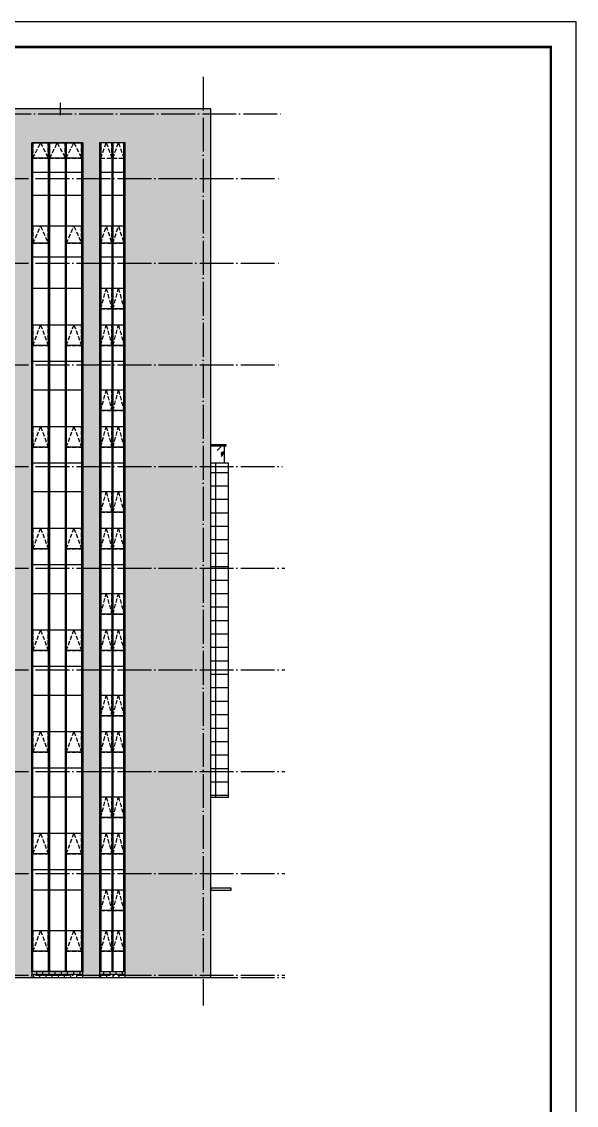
# Model space of a CAD drawing. Extents: x 6843040 to 15500510, y -6507076 to -4940511.
# Drawn here: x 7768097 to 7800812, y -5897103 to -5833171 of the extents above; entities that cross this region are included whole.
import ezdxf

# ---------------------------------------------------------------- set-up
doc = ezdxf.new("R2010")
doc.units = 0
doc.header["$LTSCALE"] = 1000
doc.header["$MEASUREMENT"] = 0
doc.linetypes.add('DASH', pattern=[0.35, 0.25, -0.1])
doc.linetypes.add('DOTE', pattern=[2.42, 2, -0.2, 0.02, -0.2])
for name, color, linetype in [('DIM_IDEN', 3, 'Continuous'), ('DOTE', 8, 'DOTE'), ('E_LINE_1', 1, 'Continuous'), ('E_LINE_3', 7, 'Continuous'), ('E_LINE_4', 5, 'Continuous'), ('LT-dim 100', 253, 'Continuous'), ('LT-玻璃', 4, 'Continuous'), ('PUB_HACTH', 8, 'Continuous'), ('PUB_TITLE', 4, 'Continuous'), ('RAIL', 163, 'Continuous'), ('WINDOW', 4, 'Continuous')]:
    doc.layers.add(name, color=color, linetype=linetype)

# ---------------------------------------------------------------- blocks, each defined once
blk = doc.blocks.new('0911幕墙1')
at = {"layer": 'LT-玻璃'}
for p, q in [((7771697, -5840317), (7768697, -5840317)), ((7774197, -5840317), (7772697, -5840317)), ((7772697, -5840317), (7772697, -5889217)), ((7772762, -5840317), (7772762, -5889217)), ((7774132, -5889217), (7774132, -5840317)), ((7774197, -5889217), (7774197, -5840317))]:
    blk.add_line(p, q, dxfattribs=at)
at = {"layer": 'LT-玻璃', "ltscale": 1000}
for p, q in [((7769665, -5840317), (7769665, -5889217)), ((7769730, -5840317), (7769730, -5889217)), ((7770665, -5840317), (7770665, -5889217)), ((7770730, -5840317), (7770730, -5889217)), ((7773415, -5840317), (7773415, -5889217)), ((7773480, -5840317), (7773480, -5889217)), ((7771697, -5841217), (7768697, -5841217)), ((7771697, -5842067), (7768697, -5842067)), ((7774197, -5842067), (7772697, -5842067)), ((7771697, -5843417), (7768697, -5843417)), ((7774197, -5843417), (7772697, -5843417)), ((7771697, -5845242), (7768697, -5845242)), ((7774197, -5845242), (7772697, -5845242)), ((7769730, -5846242), (7768697, -5846242)), ((7771697, -5846242), (7770665, -5846242)), ((7774197, -5846242), (7772697, -5846242)), ((7771697, -5847067), (7768697, -5847067)), ((7774197, -5847067), (7772697, -5847067)), ((7771697, -5848917), (7768697, -5848917)), ((7774197, -5848917), (7772697, -5848917)), ((7774197, -5850117), (7772697, -5850117)), ((7771697, -5851067), (7768697, -5851067)), ((7774197, -5851067), (7772697, -5851067)), ((7769730, -5852267), (7768697, -5852267)), ((7771697, -5852267), (7770665, -5852267)), ((7774197, -5852267), (7772697, -5852267)), ((7771697, -5853217), (7768697, -5853217)), ((7774197, -5853217), (7772697, -5853217)), ((7771697, -5854917), (7768697, -5854917)), ((7774197, -5854917), (7772697, -5854917)), ((7774197, -5856117), (7772697, -5856117)), ((7771697, -5857067), (7768697, -5857067)), ((7774197, -5857067), (7772697, -5857067)), ((7769730, -5858267), (7768697, -5858267)), ((7771697, -5858267), (7770665, -5858267)), ((7774197, -5858267), (7772697, -5858267)), ((7771697, -5859217), (7768697, -5859217)), ((7774197, -5859217), (7772697, -5859217)), ((7771697, -5860917), (7768697, -5860917)), ((7774197, -5860917), (7772697, -5860917)), ((7774197, -5862117), (7772697, -5862117)), ((7771697, -5863067), (7768697, -5863067)), ((7774197, -5863067), (7772697, -5863067)), ((7769730, -5864267), (7768697, -5864267)), ((7771697, -5864267), (7770665, -5864267)), ((7774197, -5864267), (7772697, -5864267)), ((7771697, -5865217), (7768697, -5865217)), ((7774197, -5865217), (7772697, -5865217)), ((7771697, -5866917), (7768697, -5866917)), ((7774197, -5866917), (7772697, -5866917)), ((7774197, -5868117), (7772697, -5868117)), ((7771697, -5869067), (7768697, -5869067)), ((7774197, -5869067), (7772697, -5869067)), ((7769730, -5870267), (7768697, -5870267)), ((7771697, -5870267), (7770665, -5870267)), ((7774197, -5870267), (7772697, -5870267)), ((7771697, -5871217), (7768697, -5871217)), ((7774197, -5871217), (7772697, -5871217)), ((7771697, -5872917), (7768697, -5872917)), ((7774197, -5872917), (7772697, -5872917)), ((7774197, -5874117), (7772697, -5874117)), ((7771697, -5875067), (7768697, -5875067)), ((7774197, -5875067), (7772697, -5875067)), ((7769730, -5876267), (7768697, -5876267)), ((7771697, -5876267), (7770665, -5876267)), ((7774197, -5876267), (7772697, -5876267)), ((7771697, -5877217), (7768697, -5877217)), ((7774197, -5877217), (7772697, -5877217)), ((7771697, -5878917), (7768697, -5878917)), ((7774197, -5878917), (7772697, -5878917)), ((7774197, -5880117), (7772697, -5880117)), ((7771697, -5881067), (7768697, -5881067)), ((7774197, -5881067), (7772697, -5881067)), ((7769730, -5882267), (7768697, -5882267)), ((7771697, -5882267), (7770665, -5882267)), ((7774197, -5882267), (7772697, -5882267)), ((7771697, -5883217), (7768697, -5883217)), ((7774197, -5883217), (7772697, -5883217)), ((7771697, -5884417), (7768697, -5884417)), ((7774197, -5884417), (7772697, -5884417)), ((7774197, -5885617), (7772697, -5885617)), ((7771697, -5886817), (7768697, -5886817)), ((7774197, -5886817), (7772697, -5886817)), ((7769730, -5888017), (7768697, -5888017)), ((7771697, -5888017), (7770665, -5888017)), ((7774197, -5888017), (7772697, -5888017)), ((7772697, -5889217), (7774197, -5889217))]:
    blk.add_line(p, q, dxfattribs=at)
at = {"layer": 'WINDOW'}
for p, q in [((7768697, -5889217), (7768697, -5840317)), ((7768697, -5840317), (7771697, -5840317)), ((7768762, -5889217), (7768762, -5840317)), ((7771632, -5840317), (7771632, -5889217)), ((7771697, -5840317), (7771697, -5889217)), ((7771697, -5889217), (7768697, -5889217))]:
    blk.add_line(p, q, dxfattribs=at)
blk.add_lwpolyline([(7768697, -5889217), (7768697, -5840317), (7771697, -5840317), (7771697, -5889217)], close=True, dxfattribs=at)
at = {"layer": 'WINDOW', "color": 8, "linetype": 'DASH'}
for points in [[(7768762, -5841217), (7769665, -5841217), (7769665, -5840317), (7768762, -5840317)], [(7769730, -5841217), (7770665, -5841217), (7770665, -5840317), (7769730, -5840317)], [(7770730, -5841217), (7771632, -5841217), (7771632, -5840317), (7770730, -5840317)], [(7772762, -5841217), (7773415, -5841217), (7773415, -5840317), (7772762, -5840317)], [(7773480, -5841217), (7774132, -5841217), (7774132, -5840317), (7773480, -5840317)], [(7768762, -5846242), (7769665, -5846242), (7769665, -5845242), (7768762, -5845242)], [(7770730, -5846242), (7771632, -5846242), (7771632, -5845242), (7770730, -5845242)], [(7772762, -5846242), (7773415, -5846242), (7773415, -5845242), (7772762, -5845242)], [(7773480, -5846242), (7774132, -5846242), (7774132, -5845242), (7773480, -5845242)], [(7772762, -5850117), (7773415, -5850117), (7773415, -5848917), (7772762, -5848917)], [(7773480, -5850117), (7774132, -5850117), (7774132, -5848917), (7773480, -5848917)], [(7768762, -5852267), (7769665, -5852267), (7769665, -5851067), (7768762, -5851067)], [(7770730, -5852267), (7771632, -5852267), (7771632, -5851067), (7770730, -5851067)], [(7772762, -5852267), (7773415, -5852267), (7773415, -5851067), (7772762, -5851067)], [(7773480, -5852267), (7774132, -5852267), (7774132, -5851067), (7773480, -5851067)], [(7772762, -5856117), (7773415, -5856117), (7773415, -5854917), (7772762, -5854917)], [(7773480, -5856117), (7774132, -5856117), (7774132, -5854917), (7773480, -5854917)], [(7768762, -5858267), (7769665, -5858267), (7769665, -5857067), (7768762, -5857067)], [(7770730, -5858267), (7771632, -5858267), (7771632, -5857067), (7770730, -5857067)], [(7772762, -5858267), (7773415, -5858267), (7773415, -5857067), (7772762, -5857067)], [(7773480, -5858267), (7774132, -5858267), (7774132, -5857067), (7773480, -5857067)], [(7772762, -5862117), (7773415, -5862117), (7773415, -5860917), (7772762, -5860917)], [(7773480, -5862117), (7774132, -5862117), (7774132, -5860917), (7773480, -5860917)], [(7768762, -5864267), (7769665, -5864267), (7769665, -5863067), (7768762, -5863067)], [(7770730, -5864267), (7771632, -5864267), (7771632, -5863067), (7770730, -5863067)], [(7772762, -5864267), (7773415, -5864267), (7773415, -5863067), (7772762, -5863067)], [(7773480, -5864267), (7774132, -5864267), (7774132, -5863067), (7773480, -5863067)], [(7772762, -5868117), (7773415, -5868117), (7773415, -5866917), (7772762, -5866917)], [(7773480, -5868117), (7774132, -5868117), (7774132, -5866917), (7773480, -5866917)], [(7768762, -5870267), (7769665, -5870267), (7769665, -5869067), (7768762, -5869067)], [(7770730, -5870267), (7771632, -5870267), (7771632, -5869067), (7770730, -5869067)], [(7772762, -5870267), (7773415, -5870267), (7773415, -5869067), (7772762, -5869067)], [(7773480, -5870267), (7774132, -5870267), (7774132, -5869067), (7773480, -5869067)], [(7772762, -5874117), (7773415, -5874117), (7773415, -5872917), (7772762, -5872917)], [(7773480, -5874117), (7774132, -5874117), (7774132, -5872917), (7773480, -5872917)], [(7768762, -5876267), (7769665, -5876267), (7769665, -5875067), (7768762, -5875067)], [(7770730, -5876267), (7771632, -5876267), (7771632, -5875067), (7770730, -5875067)], [(7772762, -5876267), (7773415, -5876267), (7773415, -5875067), (7772762, -5875067)], [(7773480, -5876267), (7774132, -5876267), (7774132, -5875067), (7773480, -5875067)], [(7772762, -5880117), (7773415, -5880117), (7773415, -5878917), (7772762, -5878917)], [(7773480, -5880117), (7774132, -5880117), (7774132, -5878917), (7773480, -5878917)], [(7768762, -5882267), (7769665, -5882267), (7769665, -5881067), (7768762, -5881067)], [(7770730, -5882267), (7771632, -5882267), (7771632, -5881067), (7770730, -5881067)], [(7772762, -5882267), (7773415, -5882267), (7773415, -5881067), (7772762, -5881067)], [(7773480, -5882267), (7774132, -5882267), (7774132, -5881067), (7773480, -5881067)], [(7772762, -5885617), (7773415, -5885617), (7773415, -5884417), (7772762, -5884417)], [(7773480, -5885617), (7774132, -5885617), (7774132, -5884417), (7773480, -5884417)], [(7768762, -5888017), (7769665, -5888017), (7769665, -5886817), (7768762, -5886817)], [(7770730, -5888017), (7771632, -5888017), (7771632, -5886817), (7770730, -5886817)], [(7772762, -5888017), (7773415, -5888017), (7773415, -5886817), (7772762, -5886817)], [(7773480, -5888017), (7774132, -5888017), (7774132, -5886817), (7773480, -5886817)]]:
    blk.add_lwpolyline(points, close=True, dxfattribs=at)
for points in [[(7768762, -5841217), (7769214, -5840317), (7769665, -5841217)], [(7769762, -5841217), (7770197, -5840317), (7770665, -5841217)], [(7770730, -5841217), (7771181, -5840317), (7771632, -5841217)], [(7772762, -5841217), (7773089, -5840317), (7773415, -5841217)], [(7773480, -5841217), (7773806, -5840317), (7774132, -5841217)], [(7768762, -5846242), (7769214, -5845242), (7769665, -5846242)], [(7770730, -5846242), (7771181, -5845242), (7771632, -5846242)], [(7772762, -5846242), (7773089, -5845242), (7773415, -5846242)], [(7773480, -5846242), (7773806, -5845242), (7774132, -5846242)], [(7772762, -5850117), (7773089, -5848917), (7773415, -5850117)], [(7773480, -5850117), (7773806, -5848917), (7774132, -5850117)], [(7768762, -5852267), (7769214, -5851067), (7769665, -5852267)], [(7770730, -5852267), (7771181, -5851067), (7771632, -5852267)], [(7772762, -5852267), (7773089, -5851067), (7773415, -5852267)], [(7773480, -5852267), (7773806, -5851067), (7774132, -5852267)], [(7772762, -5856117), (7773089, -5854917), (7773415, -5856117)], [(7773480, -5856117), (7773806, -5854917), (7774132, -5856117)], [(7768762, -5858267), (7769214, -5857067), (7769665, -5858267)], [(7770730, -5858267), (7771181, -5857067), (7771632, -5858267)], [(7772762, -5858267), (7773089, -5857067), (7773415, -5858267)], [(7773480, -5858267), (7773806, -5857067), (7774132, -5858267)], [(7772762, -5862117), (7773089, -5860917), (7773415, -5862117)], [(7773480, -5862117), (7773806, -5860917), (7774132, -5862117)], [(7768762, -5864267), (7769214, -5863067), (7769665, -5864267)], [(7770730, -5864267), (7771181, -5863067), (7771632, -5864267)], [(7772762, -5864267), (7773089, -5863067), (7773415, -5864267)], [(7773480, -5864267), (7773806, -5863067), (7774132, -5864267)], [(7772762, -5868117), (7773089, -5866917), (7773415, -5868117)], [(7773480, -5868117), (7773806, -5866917), (7774132, -5868117)], [(7768762, -5870267), (7769214, -5869067), (7769665, -5870267)], [(7770730, -5870267), (7771181, -5869067), (7771632, -5870267)], [(7772762, -5870267), (7773089, -5869067), (7773415, -5870267)], [(7773480, -5870267), (7773806, -5869067), (7774132, -5870267)], [(7772762, -5874117), (7773089, -5872917), (7773415, -5874117)], [(7773480, -5874117), (7773806, -5872917), (7774132, -5874117)], [(7768762, -5876267), (7769214, -5875067), (7769665, -5876267)], [(7770730, -5876267), (7771181, -5875067), (7771632, -5876267)], [(7772762, -5876267), (7773089, -5875067), (7773415, -5876267)], [(7773480, -5876267), (7773806, -5875067), (7774132, -5876267)], [(7772762, -5880117), (7773089, -5878917), (7773415, -5880117)], [(7773480, -5880117), (7773806, -5878917), (7774132, -5880117)], [(7768762, -5882267), (7769214, -5881067), (7769665, -5882267)], [(7770730, -5882267), (7771181, -5881067), (7771632, -5882267)], [(7772762, -5882267), (7773089, -5881067), (7773415, -5882267)], [(7773480, -5882267), (7773806, -5881067), (7774132, -5882267)], [(7772762, -5885617), (7773089, -5884417), (7773415, -5885617)], [(7773480, -5885617), (7773806, -5884417), (7774132, -5885617)], [(7768762, -5888017), (7769214, -5886817), (7769665, -5888017)], [(7770730, -5888017), (7771181, -5886817), (7771632, -5888017)], [(7772762, -5888017), (7773089, -5886817), (7773415, -5888017)], [(7773480, -5888017), (7773806, -5886817), (7774132, -5888017)]]:
    blk.add_lwpolyline(points, dxfattribs=at)
at = {"layer": 'WINDOW'}
blk.add_lwpolyline([(7768697, -5883218), (7768697, -5878917)], dxfattribs=at)
blk.add_lwpolyline([(7768697, -5883218), (7768697, -5878917)], dxfattribs=at)

msp = doc.modelspace()

# ---------------------------------------------------------------- hatches: boundary and pattern name
at = {"layer": 'PUB_HACTH'}
h = msp.add_hatch(dxfattribs=at)
h.set_pattern_fill('粉刷', color=256, scale=150, angle=45)
h.set_pattern_definition([(82.5, (0, 0), (-422.103955, 395.378137), [0, -456, 0, -510, 0, -487.5]), (52.5, (0, 0), (-223.241253, 974.09392), [0, -246, 0, -411, 0, -157.5]), (12.5, (-260.9, -260.9), (659.408782, 661.809715), [0, -150, 0, -540, 0, -705]), (2.5, (-260.9, -260.9), (451.51265, 823.878855), [0, -75, 0, -354, 0, -405])])
h.paths.add_polyline_path([(7779247.4, -5838317.4), (7767497.4, -5838317.4), (7767497.4, -5889567.4), (7768697.4, -5889567.4), (7768697.4, -5883218.4), (7768697.4, -5883218.4), (7768697.4, -5878917.4), (7768697.4, -5840317.4), (7771697.4, -5840317.4), (7771697.4, -5889567.4), (7772697.4, -5889567.4), (7772697.4, -5840317.4), (7774197.4, -5840317.4), (7774197.4, -5889567.4), (7779247.4, -5889567.4)])
h = msp.add_hatch(dxfattribs=at)
h.set_pattern_fill('玻璃1', color=256, scale=150, style=0)
h.set_pattern_definition([(45, (0, 217249), (-734.82537, 734.82537), [336, -864]), (45, (144, 217309), (-734.82537, 734.82537), [144, -1056]), (45, (0, 217309), (-734.82537, 734.82537), [240, -960]), (45, (72, 217249), (806.10173, -806.10173), [300, -900]), (45, (0, 217189), (-734.82537, 734.82537), [480, -720]), (45, (0, 217369), (-734.82537, 734.82537), [120, -1080])])
h.paths.add_polyline_path([(7780047.4, -5858217.4), (7779247.4, -5858217.4), (7779247.4, -5859217.4), (7780047.4, -5859217.4)])
h = msp.add_hatch(dxfattribs=at)
h.set_pattern_fill('ANSI37', color=256, scale=500, angle=45)
h.set_pattern_definition([(90, (0, 217189), (-793.75, 0), []), (180, (0, 217189), (-6e-14, -793.75), [])])
h.paths.add_polyline_path([(7780297.4, -5859217.4), (7779247.4, -5859217.4), (7779247.4, -5878917.4), (7780297.4, -5878917.4)])
h = msp.add_hatch(dxfattribs=at)
h.set_pattern_fill('AR-B816', color=256, scale=150)
h.set_pattern_definition([(0, (66750, 187189), (0, 181.9656), []), (90, (66750, 187189), (-181.9656, 181.9656), [181.9656, -181.9656])])
h.paths.add_polyline_path([(7768697.4, -5889567.4), (7771697.4, -5889567.4), (7771697.4, -5889217.4), (7768697.4, -5889217.4)])
h = msp.add_hatch(dxfattribs=at)
h.set_pattern_fill('AR-B816', color=256, scale=150)
h.set_pattern_definition([(0, (69250, 187189), (0, 181.9656), []), (90, (69250, 187189), (-181.9656, 181.9656), [181.9656, -181.9656])])
h.paths.add_polyline_path([(7772697.4, -5889567.4), (7774197.4, -5889567.4), (7774197.4, -5889217.4), (7772697.4, -5889217.4)])

# ---------------------------------------------------------------- linework, layer by layer
msp.add_lwpolyline([(7779247.4, -5884417.4), (7780447.4, -5884417.4), (7780447.4, -5884297.4), (7779247.4, -5884297.4)], close=True)
msp.add_lwpolyline([(7774197.4, -5889217.4), (7772697.4, -5889217.4)])
at = {"layer": 'DIM_IDEN', "const_width": 75}
msp.add_lwpolyline([(7770382.1, -5838692.4), (7770382.1, -5837942.4)], dxfattribs=at)
at = {"layer": 'DOTE'}
for p, q in [((7778797.4, -5836417.4), (7778797.4, -5891217.3)), ((7640813.2, -5838617.4), (7783481.2, -5838617.4)), ((7640656.9, -5842417.4), (7783325, -5842417.4)), ((7640656.9, -5847417.4), (7783325, -5847417.4)), ((7640656.9, -5853417.4), (7783325, -5853417.4)), ((7640656.9, -5859417.4), (7783475, -5859417.4)), ((7640656.9, -5865417.4), (7783625, -5865417.4)), ((7640656.9, -5871417.4), (7783625, -5871417.4)), ((7640656.9, -5877417.4), (7783625, -5877417.4)), ((7640656.9, -5883417.4), (7783625, -5883417.4)), ((7640656.9, -5889417.4), (7783625, -5889417.4)), ((7640656.9, -5889567.4), (7783625, -5889567.4))]:
    msp.add_line(p, q, dxfattribs=at)
at = {"layer": 'E_LINE_1'}
for points in [[(7779247.4, -5889567.4), (7779247.4, -5838317.4), (7767497.4, -5838317.4), (7767497.4, -5889567.4)], [(7640945, -5889567.4), (7780849, -5889567.4)]]:
    msp.add_lwpolyline(points, dxfattribs=at)
at = {"layer": 'E_LINE_3'}
for points in [[(7768697.4, -5889567.4), (7771697.4, -5889567.4), (7771697.4, -5840317.4), (7768697.4, -5840317.4)], [(7772697.4, -5889567.4), (7774197.4, -5889567.4), (7774197.4, -5840317.4), (7772697.4, -5840317.4)]]:
    msp.add_lwpolyline(points, close=True, dxfattribs=at)
at = {"layer": 'E_LINE_4'}
msp.add_lwpolyline([(7779247.4, -5878917.4), (7780297.4, -5878917.4), (7780297.4, -5859217.4), (7779247.4, -5859217.4)], dxfattribs=at)
at = {"layer": 'PUB_TITLE'}
msp.add_lwpolyline([(7622462.5, -5959320.5), (7800812.5, -5959320.5), (7800812.5, -5833170.5), (7622462.5, -5833170.5)], close=True, dxfattribs=at)
at = {"layer": 'PUB_TITLE', "const_width": 150}
msp.add_lwpolyline([(7626212.5, -5957820.5), (7799312.5, -5957820.5), (7799312.5, -5834670.5), (7626212.5, -5834670.5)], close=True, dxfattribs=at)
at = {"layer": 'RAIL'}
for points in [[(7779247.4, -5858117.4), (7780147.4, -5858117.4), (7780147.4, -5858217.4), (7779247.4, -5858217.4)], [(7780047.4, -5858217.4), (7780047.4, -5859217.4)]]:
    msp.add_lwpolyline(points, dxfattribs=at)
at = {"layer": 'WINDOW'}
msp.add_lwpolyline([(7768697.4, -5889217.4), (7768697.4, -5840317.4), (7771697.4, -5840317.4), (7771697.4, -5889217.4)], close=True, dxfattribs=at)
msp.add_lwpolyline([(7768697.4, -5883218.4), (7768697.4, -5878917.4)], dxfattribs=at)

# ---------------------------------------------------------------- block references
at = {"layer": 'LT-dim 100'}
msp.add_blockref('0911幕墙1', (0, 0), dxfattribs=at)

doc.saveas('drawing.dxf')
